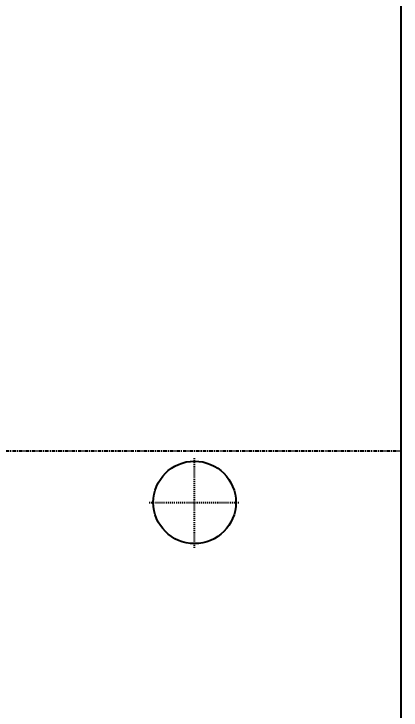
# Model space of a CAD drawing. Header units: millimetres. Extents: x 2461 to 3142, y 1660 to 2165.
# Drawn here: x 3045 to 3082.5, y 1904.2 to 1971.7 of the extents above; entities that cross this region are included whole.
import ezdxf

# ---------------------------------------------------------------- set-up
doc = ezdxf.new("R2010")
doc.units = ezdxf.units.MM
doc.linetypes.add('CENTER', pattern=[0.6, 0.375, -0.075, 0.075, -0.075])
doc.styles.get("Standard").update_dxf_attribs({"font": 'arial.ttf'})
doc.dimstyles.new('mold', dxfattribs={"dimtxt": 8, "dimasz": 5, "dimexe": 0, "dimexo": 0, "dimgap": 0, "dimtad": 1, "dimzin": 1, "dimtxsty": 'Standard', "dimcen": 0, "dimclrd": 4, "dimclre": 4, "dimclrt": 6, "dimazin": 0, "dimtfac": 1, "dimtofl": 0, "dimtmove": 0, "dimatfit": 3, "dimfxl": 0, "dimarcsym": 0})

# ---------------------------------------------------------------- blocks, each defined once
blk = doc.blocks.new('*D98')
at = {"color": 4, "lineweight": -2, "transparency": 16777216}
for p, q in [((3007.488, 1962.515), (3007.488, 2125.809)), ((3012.488, 2125.809), (3077.488, 2125.809)), ((3082.488, 1999.505), (3082.488, 2125.809))]:
    blk.add_line(p, q, dxfattribs=at)
at = {"color": 4, "transparency": 16777216}
for points in [[(3012.488, 2126.642), (3012.488, 2124.976), (3007.488, 2125.809)], [(3077.488, 2126.642), (3077.488, 2124.976), (3082.488, 2125.809)]]:
    blk.add_solid(points, dxfattribs=at)
at = {"layer": 'Defpoints', "color": 0, "transparency": 16777216}
for p in [(3082.488, 2125.809), (3082.488, 1999.505), (3007.488, 1962.515)]:
    blk.add_point(p, dxfattribs=at)
at = {"color": 6, "transparency": 16777216, "insert": (3050.737, 2130.617), "char_height": 8, "attachment_point": 5}
blk.add_mtext('75,00', dxfattribs=at)

msp = doc.modelspace()

# ---------------------------------------------------------------- linework, layer by layer
at = {"color": 7, "linetype": 'Continuous'}
msp.add_line((3082.488, 1754.352), (3082.488, 2104.352), dxfattribs=at)
at = {"color": 1, "linetype": 'CENTER', "ltscale": 0.895461}
msp.add_line((3010.503, 1929.352), (3082.488, 1929.352), dxfattribs=at)
at = {"color": 1, "linetype": 'CENTER', "ltscale": 0.248791}
for p, q in [((3062.488, 1919.952), (3062.488, 1928.752)), ((3058.088, 1924.352), (3066.888, 1924.352))]:
    msp.add_line(p, q, dxfattribs=at)
msp.add_circle((3062.488, 1924.352), 4)

# ---------------------------------------------------------------- dimensions: what is measured, and where the dimension line sits
dim = msp.add_linear_dim(base=(3082.488, 2125.809), p1=(3007.488, 1962.515), p2=(3082.488, 1999.505), dimstyle='mold')
dim.commit()
dim.dimension.update_dxf_attribs({"geometry": '*D98', "text_midpoint": (3050.737, 2125.809), "dimtype": 160})

doc.saveas('drawing.dxf')
